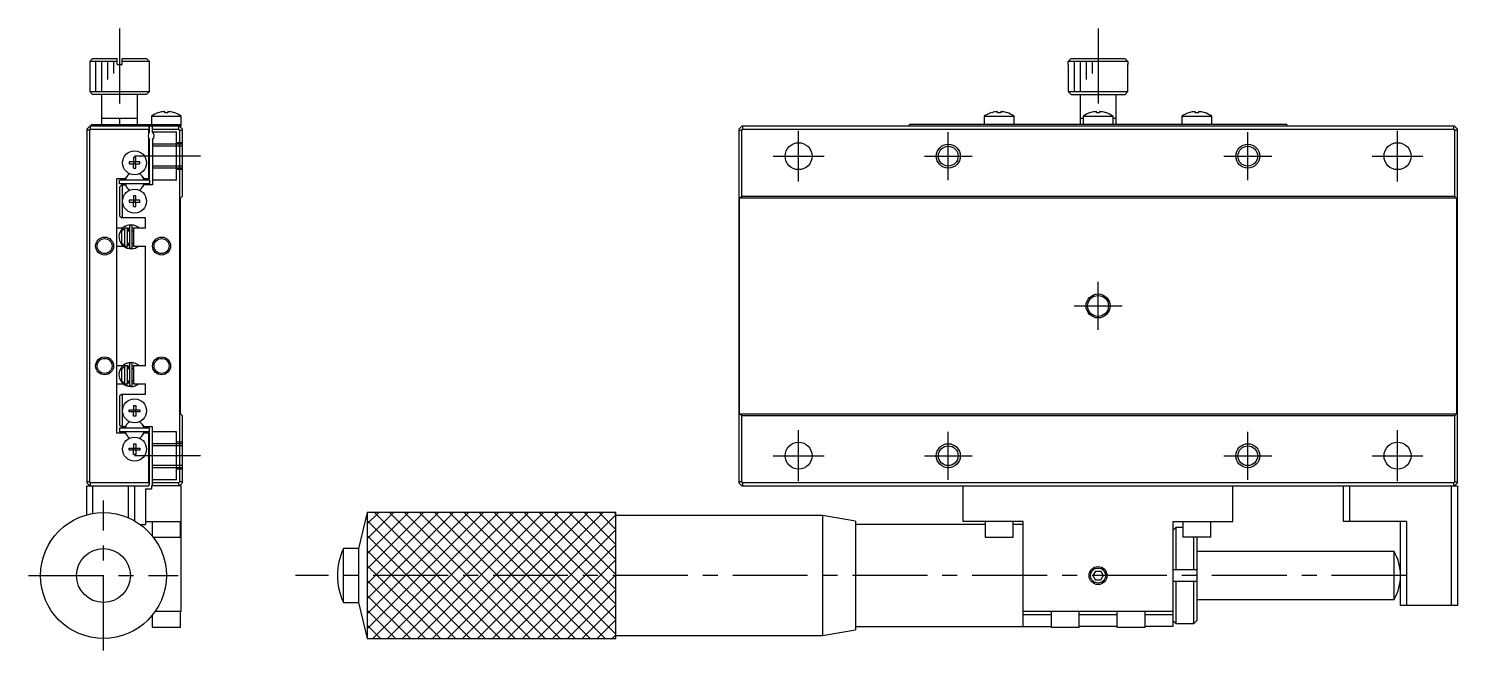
# Model space of a CAD drawing. Extents: x 5 to 545, y 50 to 324.
# Drawn here: x 306.1 to 544.7, y 151.6 to 255.4 of the extents above; entities that cross this region are included whole.
import ezdxf

# ---------------------------------------------------------------- set-up
doc = ezdxf.new("R2010")
doc.units = 0
doc.header["$LTSCALE"] = 10
doc.linetypes.add('CENTER', pattern=[2, 1.25, -0.25, 0.25, -0.25])
doc.linetypes.add('DASHED', pattern=[3.5, 2, -1.5])
doc.layers.get('0').update_dxf_attribs({"linetype": 'CONTINUOUS'})
doc.layers.add('CENTER', color=1, linetype='CENTER')

msp = doc.modelspace()

# ---------------------------------------------------------------- linework, layer by layer
at = {"color": 7, "linetype": 'CONTINUOUS'}
for p, q in [((316.85, 250.4), (316.35, 249.9)), ((320.95, 249.9), (316.35, 249.9)), ((316.35, 249.9), (316.35, 244.9)), ((316.85, 250.4), (320.95, 250.4)), ((320.95, 249.4), (320.95, 250.4)), ((320.95, 249.4), (321.75, 249.4)), ((321.75, 250.4), (325.85, 250.4)), ((321.75, 249.4), (321.75, 250.4)), ((326.35, 249.9), (321.75, 249.9)), ((326.35, 249.9), (325.85, 250.4)), ((326.35, 244.9), (326.35, 249.9)), ((479.705071, 249.4), (479.721096, 249.4)), ((479.705071, 249.4), (479.705071, 244.9)), ((479.721096, 249.9), (480.222884, 250.4)), ((479.721096, 249.4), (479.721096, 249.9)), ((489.689045, 249.9), (479.721096, 249.9)), ((480.222884, 250.4), (489.187258, 250.4)), ((489.187258, 250.4), (489.689045, 249.9)), ((489.689045, 249.9), (489.689045, 249.4)), ((489.689045, 249.4), (489.705071, 249.4)), ((489.705071, 244.9), (489.705071, 249.4)), ((316.35, 244.9), (326.35, 244.9)), ((316.35, 244.9), (316.85, 244.4)), ((325.85, 244.4), (316.85, 244.4)), ((318.35, 244.4), (318.35, 239.4)), ((324.35, 239.4), (324.35, 244.4)), ((325.85, 244.4), (326.35, 244.9)), ((479.705071, 244.9), (489.705071, 244.9)), ((479.705071, 244.9), (480.205071, 244.4)), ((480.205071, 244.4), (489.205071, 244.4)), ((481.705071, 244.4), (481.705071, 239.4)), ((487.705071, 239.4), (487.705071, 244.4)), ((489.205071, 244.4), (489.705071, 244.9)), ((327.89141, 241.362581), (327.888067, 241.369436)), ((328.89, 241.362581), (328.89, 241.534953)), ((329.41, 241.362581), (328.89, 241.362581)), ((329.41, 241.534953), (329.41, 241.362581)), ((330.411933, 241.369436), (330.40859, 241.362581)), ((466.946481, 241.362581), (466.943138, 241.369436)), ((467.945071, 241.362581), (467.945071, 241.534953)), ((468.465071, 241.362581), (467.945071, 241.362581)), ((468.465071, 241.534953), (468.465071, 241.362581)), ((469.467003, 241.369436), (469.46366, 241.362581)), ((483.446481, 241.362581), (483.443138, 241.369436)), ((484.445071, 241.362581), (484.445071, 241.534953)), ((484.965071, 241.362581), (484.445071, 241.362581)), ((484.965071, 241.534953), (484.965071, 241.362581)), ((485.967003, 241.369436), (485.96366, 241.362581)), ((499.946481, 241.362581), (499.943138, 241.369436)), ((500.945071, 241.362581), (500.945071, 241.534953)), ((501.465071, 241.362581), (500.945071, 241.362581)), ((501.465071, 241.534953), (501.465071, 241.362581)), ((502.467003, 241.369436), (502.46366, 241.362581)), ((316.35, 239.1), (315.85, 238.6)), ((315.85, 238.6), (315.85, 179.6)), ((331.65, 239.1), (316.35, 239.1)), ((316.35, 238.45), (316.5, 238.6)), ((316.5, 238.6), (316.5, 239.1)), ((316.5, 238.6), (326.15, 238.6)), ((316.65, 239.1), (316.65, 239.4)), ((316.65, 239.4), (331.65, 239.4)), ((324.35, 240.4), (318.35, 240.4)), ((326.35, 238.9), (326.15, 239.1)), ((326.15, 238.6), (326.35, 238.8)), ((326.15, 238.6), (326.15, 237.81225)), ((326.35, 238.161438), (326.35, 238.9)), ((326.65, 240.791657), (331.65, 240.791657)), ((326.65, 240.791657), (326.65, 239.4)), ((326.85, 238.161438), (326.85, 239.1)), ((326.85, 238.6), (331.2, 238.6)), ((331.2, 239.1), (331.2, 238.6)), ((331.2, 238.6), (331.35, 238.45)), ((331.35, 239.1), (331.85, 238.6)), ((331.65, 239.1), (331.65, 240.791657)), ((331.85, 227.45), (331.85, 238.6)), ((425.205071, 239.1), (424.705071, 238.6)), ((424.705071, 238.6), (424.705071, 179.6)), ((544.205071, 239.1), (425.205071, 239.1)), ((425.205071, 238.45), (425.355071, 238.6)), ((425.355071, 239.1), (425.355071, 238.6)), ((425.355071, 238.6), (544.055071, 238.6)), ((453.205071, 239.1), (453.205071, 239.4)), ((516.205071, 239.4), (453.205071, 239.4)), ((465.705071, 240.791657), (465.705071, 239.4)), ((465.705071, 240.791657), (470.705071, 240.791657)), ((470.705071, 239.4), (470.705071, 240.791657)), ((482.205071, 240.4), (481.705071, 240.4)), ((482.205071, 240.791657), (482.205071, 239.4)), ((482.205071, 240.791657), (487.205071, 240.791657)), ((487.205071, 239.4), (487.205071, 240.791657)), ((487.705071, 240.4), (487.205071, 240.4)), ((498.705071, 240.791657), (498.705071, 239.4)), ((498.705071, 240.791657), (503.705071, 240.791657)), ((503.705071, 239.4), (503.705071, 240.791657)), ((516.205071, 239.4), (516.205071, 239.1)), ((544.055071, 239.1), (544.055071, 238.6)), ((544.055071, 238.6), (544.205071, 238.45)), ((544.705071, 238.6), (544.205071, 239.1)), ((544.705071, 179.6), (544.705071, 238.6)), ((316.35, 238.45), (315.85, 238.45)), ((316.35, 179.75), (316.35, 238.45)), ((326.15, 237.18775), (326.15, 230.3)), ((326.35, 230.3), (326.35, 236.838562)), ((326.85, 236.838562), (326.85, 229.3)), ((331.35, 238.45), (331.35, 179.75)), ((331.35, 238.45), (331.85, 238.45)), ((424.705071, 238.45), (425.205071, 238.45)), ((425.205071, 227.45), (425.205071, 238.45)), ((544.205071, 238.45), (544.205071, 227.45)), ((544.705071, 238.45), (544.205071, 238.45)), ((324.03, 233.886361), (323.67, 233.886361)), ((323.67, 233.886361), (323.67, 233.18)), ((324.03, 233.18), (324.03, 233.886361)), ((323.67, 233.18), (322.963639, 233.18)), ((322.963639, 233.18), (322.963639, 232.82)), ((322.963639, 232.82), (323.67, 232.82)), ((323.680372, 233.169628), (323.67, 233.18)), ((323.680372, 232.830372), (323.67, 232.82)), ((323.67, 232.113639), (323.67, 232.82)), ((323.67, 232.113639), (324.03, 232.113639)), ((324.019628, 233.169628), (323.680372, 233.169628)), ((323.680372, 233.169628), (323.680372, 232.830372)), ((323.680372, 232.830372), (324.019628, 232.830372)), ((324.019628, 233.169628), (324.03, 233.18)), ((324.019628, 232.830372), (324.019628, 233.169628)), ((324.019628, 232.830372), (324.03, 232.82)), ((324.736361, 233.18), (324.03, 233.18)), ((324.03, 232.82), (324.736361, 232.82)), ((324.03, 232.113639), (324.03, 232.82)), ((324.736361, 232.82), (324.736361, 233.18)), ((322.305588, 230.3), (320.85, 230.3)), ((320.85, 230.3), (320.85, 187.9)), ((321.35, 229.5), (321.35, 230.1)), ((326.35, 230.1), (321.35, 230.1)), ((326.35, 229.5), (321.35, 229.5)), ((321.7, 229.3), (321.35, 228.95)), ((321.7, 229.3), (322.305588, 229.3)), ((321.85, 223.8), (321.85, 229.3)), ((322.305588, 230.3), (322.475185, 230.59375)), ((322.475185, 229.00625), (322.305588, 229.3)), ((325.224815, 230.59375), (325.394412, 230.3)), ((325.394412, 229.3), (325.224815, 229.00625)), ((326.35, 230.3), (325.394412, 230.3)), ((326.85, 229.3), (325.394412, 229.3)), ((326.35, 230.1), (326.35, 229.5)), ((321.35, 228.95), (321.35, 224.15)), ((323.67, 226.78), (322.963639, 226.78)), ((322.963639, 226.78), (322.963639, 226.42)), ((324.03, 227.486361), (323.67, 227.486361)), ((323.67, 227.486361), (323.67, 226.78)), ((323.680372, 226.769628), (323.67, 226.78)), ((324.019628, 226.769628), (323.680372, 226.769628)), ((323.680372, 226.769628), (323.680372, 226.430372)), ((324.019628, 226.769628), (324.03, 226.78)), ((324.019628, 226.430372), (324.019628, 226.769628)), ((324.03, 226.78), (324.03, 227.486361)), ((324.736361, 226.78), (324.03, 226.78)), ((324.736361, 226.42), (324.736361, 226.78)), ((331.5, 227.1), (331.85, 227.45)), ((331.5, 191.1), (331.5, 227.1)), ((424.855071, 227.1), (425.205071, 227.45)), ((424.855071, 191.1), (424.855071, 227.1)), ((544.555071, 227.1), (424.855071, 227.1)), ((425.205071, 227.45), (544.205071, 227.45)), ((544.205071, 227.45), (544.555071, 227.1)), ((544.555071, 227.1), (544.555071, 191.1)), ((322.963639, 226.42), (323.67, 226.42)), ((323.680372, 226.430372), (323.67, 226.42)), ((323.67, 225.713639), (323.67, 226.42)), ((323.67, 225.713639), (324.03, 225.713639)), ((323.680372, 226.430372), (324.019628, 226.430372)), ((324.019628, 226.430372), (324.03, 226.42)), ((324.03, 226.42), (324.736361, 226.42)), ((324.03, 225.713639), (324.03, 226.42)), ((321.878973, 222.1), (320.85, 222.1)), ((321.35, 224.15), (321.7, 223.8)), ((321.65, 221.516515), (322.15, 222.045683)), ((325.65, 223.8), (321.7, 223.8)), ((322.65, 222.1), (322.15, 222.1)), ((322.15, 222.1), (322.15, 219.1)), ((322.474263, 222.485383), (322.453256, 222.476458)), ((322.468753, 222.48215), (322.465126, 222.481536)), ((322.530153, 222.507158), (322.47378, 222.486331)), ((322.64728, 222.071124), (322.660406, 222.076206)), ((322.65, 219.1), (322.65, 222.1)), ((322.660406, 222.076206), (322.673324, 222.080452)), ((322.673324, 222.080452), (322.686449, 222.084035)), ((322.686449, 222.084035), (322.699747, 222.086944)), ((322.699747, 222.086944), (322.713182, 222.089168)), ((322.713182, 222.089168), (322.72672, 222.090701)), ((322.72672, 222.090701), (322.740323, 222.091538)), ((322.740323, 222.091538), (322.753954, 222.091675)), ((322.753954, 222.091675), (322.767577, 222.091111)), ((322.767577, 222.091111), (322.781155, 222.089848)), ((322.781155, 222.089848), (322.794651, 222.087891)), ((322.794651, 222.087891), (322.808029, 222.085243)), ((322.808029, 222.085243), (322.821251, 222.081915)), ((322.821251, 222.081915), (322.834284, 222.077915)), ((322.834284, 222.077915), (322.847093, 222.073257)), ((322.847093, 222.073257), (322.859644, 222.067954)), ((322.85, 221.6), (322.85, 222.072479)), ((322.859644, 222.067954), (322.871905, 222.062022)), ((322.871905, 222.062022), (322.883844, 222.05548)), ((322.883844, 222.05548), (322.895433, 222.048345)), ((322.895433, 222.048345), (322.906642, 222.040639)), ((322.906642, 222.040639), (322.917445, 222.032384)), ((322.917445, 222.032384), (322.927815, 222.023602)), ((322.927815, 222.023602), (322.937729, 222.014319)), ((322.937729, 222.014319), (322.947163, 222.004559)), ((322.947163, 222.004559), (322.956098, 221.994348)), ((322.956098, 221.994348), (322.964512, 221.983714)), ((322.964512, 221.983714), (322.972387, 221.972683)), ((322.972387, 221.972683), (322.979708, 221.961283)), ((322.979708, 221.961283), (322.986458, 221.949544)), ((322.986458, 221.949544), (322.992623, 221.937495)), ((322.992623, 221.937495), (322.99819, 221.925164)), ((322.99819, 221.925164), (323.003149, 221.912582)), ((323.003149, 221.912582), (323.00749, 221.899778)), ((323.00749, 221.899778), (323.011204, 221.886784)), ((323.011204, 221.886784), (323.014283, 221.87363)), ((323.014283, 221.87363), (323.016722, 221.860346)), ((323.016722, 221.860346), (323.018517, 221.846963)), ((323.020184, 222.416084), (323.020184, 218.866084)), ((323.470184, 218.866084), (323.470184, 222.416084)), ((323.470246, 222.175403), (323.770722, 222.100353)), ((325.65, 222.1), (323.65, 222.1)), ((323.65, 222.1), (323.65, 219.1)), ((325.65, 222.1), (325.65, 223.8)), ((321.65, 221.516515), (321.65, 219.683485)), ((322.15, 219.154317), (321.65, 219.683485)), ((323.020184, 221.6), (322.65, 221.6)), ((322.65, 219.6), (323.020184, 219.6)), ((322.85, 219.209689), (322.85, 219.6)), ((323.018517, 221.846963), (323.019664, 221.833512)), ((323.019664, 221.833512), (323.020161, 221.820025)), ((323.020161, 221.820025), (323.020184, 221.816601)), ((323.65, 221.6), (323.470184, 221.6)), ((323.470184, 219.6), (323.65, 219.6)), ((320.85, 219.1), (321.972212, 219.1)), ((322.15, 219.1), (322.65, 219.1)), ((322.448763, 218.807657), (322.471447, 218.797972)), ((322.464893, 218.800667), (322.54103, 219.057859)), ((322.46978, 218.81197), (322.46973, 218.806427)), ((322.46973, 218.806427), (322.470193, 218.801996)), ((322.470341, 218.818594), (322.46978, 218.81197)), ((322.470193, 218.801996), (322.47156, 218.797933)), ((322.471413, 218.826262), (322.470341, 218.818594)), ((322.472987, 218.834931), (322.471413, 218.826262)), ((322.47156, 218.797933), (322.47378, 218.795838)), ((322.475055, 218.84455), (322.472987, 218.834931)), ((322.47378, 218.795838), (322.505363, 218.783509)), ((322.477607, 218.855067), (322.475055, 218.84455)), ((322.480626, 218.866422), (322.477607, 218.855067)), ((322.484096, 218.87855), (322.480626, 218.866422)), ((322.487998, 218.891383), (322.484096, 218.87855)), ((322.49231, 218.90485), (322.487998, 218.891383)), ((322.497007, 218.918872), (322.49231, 218.90485)), ((322.502062, 218.933372), (322.497007, 218.918872)), ((322.507447, 218.948268), (322.502062, 218.933372)), ((322.505363, 218.783509), (322.53929, 218.772132)), ((322.513133, 218.963475), (322.507447, 218.948268)), ((322.519085, 218.978908), (322.513133, 218.963475)), ((322.525272, 218.99448), (322.519085, 218.978908)), ((322.531658, 219.010102), (322.525272, 218.99448)), ((322.527395, 218.775506), (323.217594, 218.642573)), ((322.538207, 219.025686), (322.531658, 219.010102)), ((322.544882, 219.041145), (322.538207, 219.025686)), ((322.53929, 218.772132), (322.573734, 218.762466)), ((322.54103, 219.057859), (322.560912, 219.100001)), ((322.551645, 219.056391), (322.544882, 219.041145)), ((322.558458, 219.071338), (322.551645, 219.056391)), ((322.565284, 219.085902), (322.558458, 219.071338)), ((322.572082, 219.1), (322.565284, 219.085902)), ((322.573734, 218.762466), (322.608607, 218.754534)), ((322.608607, 218.754534), (322.643825, 218.748355)), ((322.644992, 219.210852), (322.632528, 219.216144)), ((322.643825, 218.748355), (322.679301, 218.743945)), ((322.652559, 219.208905), (322.64728, 219.211045)), ((322.66537, 219.204244), (322.652559, 219.208905)), ((322.678405, 219.200244), (322.66537, 219.204244)), ((322.69163, 219.196916), (322.678405, 219.200244)), ((322.679301, 218.743945), (322.714948, 218.741312)), ((322.705008, 219.19427), (322.69163, 219.196916)), ((322.718503, 219.192314), (322.705008, 219.19427)), ((322.714948, 218.741312), (322.75068, 218.740462)), ((322.73208, 219.191054), (322.718503, 219.192314)), ((322.745701, 219.190494), (322.73208, 219.191054)), ((322.759329, 219.190633), (322.745701, 219.190494)), ((322.75068, 218.740462), (322.786409, 218.741399)), ((322.772927, 219.191472), (322.759329, 219.190633)), ((322.786459, 219.193006), (322.772927, 219.191472)), ((322.786409, 218.741399), (322.822047, 218.744119)), ((322.799888, 219.19523), (322.786459, 219.193006)), ((322.813179, 219.198137), (322.799888, 219.19523)), ((322.826298, 219.201716), (322.813179, 219.198137)), ((322.822047, 218.744119), (322.857508, 218.748616)), ((322.839209, 219.205957), (322.826298, 219.201716)), ((322.85188, 219.210846), (322.839209, 219.205957)), ((322.86428, 219.216368), (322.85188, 219.210846)), ((322.857508, 218.748616), (322.892705, 218.754879)), ((322.876377, 219.222506), (322.86428, 219.216368)), ((322.888142, 219.229242), (322.876377, 219.222506)), ((322.899547, 219.236556), (322.888142, 219.229242)), ((322.892705, 218.754879), (322.927553, 218.762892)), ((322.910564, 219.244428), (322.899547, 219.236556)), ((322.921168, 219.252837), (322.910564, 219.244428)), ((322.931336, 219.261758), (322.921168, 219.252837)), ((322.927553, 218.762892), (322.961965, 218.772636)), ((322.941043, 219.271169), (322.931336, 219.261758)), ((322.950269, 219.281044), (322.941043, 219.271169)), ((322.958992, 219.291358), (322.950269, 219.281044)), ((322.967195, 219.302086), (322.958992, 219.291358)), ((322.961965, 218.772636), (322.995858, 218.784089)), ((322.974859, 219.313199), (322.967195, 219.302086)), ((322.981969, 219.324672), (322.974859, 219.313199)), ((322.988509, 219.336475), (322.981969, 219.324672)), ((322.994465, 219.348581), (322.988509, 219.336475)), ((322.999826, 219.36096), (322.994465, 219.348581)), ((322.995858, 218.784089), (323.029149, 218.797222)), ((323.004579, 219.373584), (322.999826, 219.36096)), ((323.008715, 219.386423), (323.004579, 219.373584)), ((323.012226, 219.399447), (323.008715, 219.386423)), ((323.015104, 219.412626), (323.012226, 219.399447)), ((323.017343, 219.425929), (323.015104, 219.412626)), ((323.018938, 219.439326), (323.017343, 219.425929)), ((323.019885, 219.452786), (323.018938, 219.439326)), ((323.020184, 219.465568), (323.019885, 219.452786)), ((323.029149, 218.797222), (323.030797, 218.797922)), ((323.650019, 219.144006), (323.470247, 219.10645)), ((323.65, 219.1), (325.65, 219.1)), ((325.65, 199.1), (325.65, 219.1)), ((321.878973, 199.1), (320.85, 199.1)), ((321.65, 198.516515), (322.15, 199.045683)), ((321.65, 198.516515), (321.65, 196.683485)), ((322.65, 199.1), (322.15, 199.1)), ((322.15, 199.1), (322.15, 196.1)), ((322.474263, 199.485383), (322.453256, 199.476458)), ((322.530153, 199.507158), (322.47378, 199.486331)), ((322.64728, 199.071124), (322.660406, 199.076206)), ((322.65, 196.1), (322.65, 199.1)), ((323.020184, 198.6), (322.65, 198.6)), ((322.660406, 199.076206), (322.673324, 199.080452)), ((322.673324, 199.080452), (322.686449, 199.084035)), ((322.686449, 199.084035), (322.699747, 199.086944)), ((322.699747, 199.086944), (322.713182, 199.089168)), ((322.713182, 199.089168), (322.72672, 199.090701)), ((322.72672, 199.090701), (322.740323, 199.091538)), ((322.740323, 199.091538), (322.753954, 199.091675)), ((322.753954, 199.091675), (322.767577, 199.091111)), ((322.767577, 199.091111), (322.781155, 199.089848)), ((322.781155, 199.089848), (322.794651, 199.087891)), ((322.794651, 199.087891), (322.808029, 199.085243)), ((322.808029, 199.085243), (322.821251, 199.081915)), ((322.821251, 199.081915), (322.834284, 199.077915)), ((322.834284, 199.077915), (322.847093, 199.073257)), ((322.847093, 199.073257), (322.859644, 199.067954)), ((322.85, 198.6), (322.85, 199.072479)), ((322.859644, 199.067954), (322.871905, 199.062022)), ((322.871905, 199.062022), (322.883844, 199.05548)), ((322.883844, 199.05548), (322.895433, 199.048345)), ((322.895433, 199.048345), (322.906642, 199.040639)), ((322.906642, 199.040639), (322.917445, 199.032384)), ((322.917445, 199.032384), (322.927815, 199.023602)), ((322.927815, 199.023602), (322.937729, 199.014319)), ((322.937729, 199.014319), (322.947163, 199.004559)), ((322.947163, 199.004559), (322.956098, 198.994348)), ((322.956098, 198.994348), (322.964512, 198.983714)), ((322.964512, 198.983714), (322.972387, 198.972683)), ((322.972387, 198.972683), (322.979708, 198.961283)), ((322.979708, 198.961283), (322.986458, 198.949544)), ((322.986458, 198.949544), (322.992623, 198.937495)), ((322.992623, 198.937495), (322.99819, 198.925164)), ((322.99819, 198.925164), (323.003149, 198.912582)), ((323.003149, 198.912582), (323.00749, 198.899778)), ((323.00749, 198.899778), (323.011204, 198.886784)), ((323.011204, 198.886784), (323.014283, 198.87363)), ((323.014283, 198.87363), (323.016722, 198.860346)), ((323.016722, 198.860346), (323.018517, 198.846963)), ((323.018517, 198.846963), (323.019664, 198.833512)), ((323.019664, 198.833512), (323.020161, 198.820025)), ((323.020161, 198.820025), (323.020184, 198.816601)), ((323.020184, 199.416084), (323.020184, 195.866084)), ((323.470184, 195.866084), (323.470184, 199.416084)), ((323.65, 198.6), (323.470184, 198.6)), ((323.470246, 199.175403), (323.770722, 199.100353)), ((325.65, 199.1), (323.65, 199.1)), ((323.65, 199.1), (323.65, 196.1)), ((320.85, 196.1), (321.972212, 196.1)), ((322.15, 196.154317), (321.65, 196.683485)), ((322.15, 196.1), (322.65, 196.1)), ((322.448763, 195.807657), (322.465435, 195.800506)), ((322.464893, 195.800667), (322.54103, 196.057859)), ((322.469764, 195.81165), (322.469742, 195.806153)), ((322.469742, 195.806153), (322.470235, 195.801775)), ((322.470301, 195.818235), (322.469764, 195.81165)), ((322.470235, 195.801775), (322.4716, 195.797865)), ((322.47135, 195.825871), (322.470301, 195.818235)), ((322.472904, 195.834515), (322.47135, 195.825871)), ((322.4716, 195.797865), (322.47378, 195.795838)), ((322.474956, 195.844116), (322.472904, 195.834515)), ((322.47378, 195.795838), (322.505363, 195.783509)), ((322.477493, 195.854622), (322.474956, 195.844116)), ((322.480502, 195.865971), (322.477493, 195.854622)), ((322.483964, 195.878101), (322.480502, 195.865971)), ((322.487861, 195.890942), (322.483964, 195.878101)), ((322.492169, 195.904421), (322.487861, 195.890942)), ((322.496866, 195.918462), (322.492169, 195.904421)), ((322.501924, 195.932984), (322.496866, 195.918462)), ((322.507315, 195.947907), (322.501924, 195.932984)), ((322.505363, 195.783509), (322.53929, 195.772132)), ((322.513007, 195.963144), (322.507315, 195.947907)), ((322.518969, 195.978611), (322.513007, 195.963144)), ((322.525167, 195.994218), (322.518969, 195.978611)), ((322.531565, 196.009877), (322.525167, 195.994218)), ((322.527395, 195.775506), (323.217594, 195.642573)), ((322.538127, 196.0255), (322.531565, 196.009877)), ((322.544817, 196.040998), (322.538127, 196.0255)), ((322.53929, 195.772132), (322.573734, 195.762466)), ((322.54103, 196.057859), (322.560912, 196.100001)), ((322.551596, 196.056282), (322.544817, 196.040998)), ((322.558426, 196.071267), (322.551596, 196.056282)), ((322.565267, 196.085867), (322.558426, 196.071267)), ((322.572082, 196.1), (322.565267, 196.085867)), ((322.573734, 195.762466), (322.608607, 195.754534)), ((322.608607, 195.754534), (322.643825, 195.748355)), ((322.644992, 196.210852), (322.632528, 196.216144)), ((322.643825, 195.748355), (322.679301, 195.743945)), ((322.652559, 196.208905), (322.64728, 196.211045)), ((322.65, 196.6), (323.020184, 196.6)), ((322.66537, 196.204244), (322.652559, 196.208905)), ((322.678405, 196.200244), (322.66537, 196.204244)), ((322.69163, 196.196916), (322.678405, 196.200244)), ((322.679301, 195.743945), (322.714948, 195.741312)), ((322.705008, 196.19427), (322.69163, 196.196916)), ((322.718503, 196.192314), (322.705008, 196.19427)), ((322.714948, 195.741312), (322.75068, 195.740462)), ((322.73208, 196.191054), (322.718503, 196.192314)), ((322.745701, 196.190494), (322.73208, 196.191054)), ((322.759329, 196.190633), (322.745701, 196.190494)), ((322.75068, 195.740462), (322.786409, 195.741399)), ((322.772927, 196.191472), (322.759329, 196.190633)), ((322.786459, 196.193006), (322.772927, 196.191472)), ((322.786409, 195.741399), (322.822047, 195.744119)), ((322.799888, 196.19523), (322.786459, 196.193006)), ((322.813179, 196.198137), (322.799888, 196.19523)), ((322.826298, 196.201716), (322.813179, 196.198137)), ((322.822047, 195.744119), (322.857508, 195.748616)), ((322.839209, 196.205957), (322.826298, 196.201716)), ((322.85188, 196.210846), (322.839209, 196.205957)), ((322.85, 196.209689), (322.85, 196.6)), ((322.86428, 196.216368), (322.85188, 196.210846)), ((322.857508, 195.748616), (322.892705, 195.754879)), ((322.876377, 196.222506), (322.86428, 196.216368)), ((322.888142, 196.229242), (322.876377, 196.222506)), ((322.899547, 196.236556), (322.888142, 196.229242)), ((322.892705, 195.754879), (322.927553, 195.762892)), ((322.910564, 196.244428), (322.899547, 196.236556)), ((322.921168, 196.252837), (322.910564, 196.244428)), ((322.931336, 196.261758), (322.921168, 196.252837)), ((322.927553, 195.762892), (322.961965, 195.772636)), ((322.941043, 196.271169), (322.931336, 196.261758)), ((322.950269, 196.281044), (322.941043, 196.271169)), ((322.958992, 196.291358), (322.950269, 196.281044)), ((322.967195, 196.302086), (322.958992, 196.291358)), ((322.961965, 195.772636), (322.995858, 195.784089)), ((322.974859, 196.313199), (322.967195, 196.302086)), ((322.981969, 196.324672), (322.974859, 196.313199)), ((322.988509, 196.336475), (322.981969, 196.324672)), ((322.994465, 196.348581), (322.988509, 196.336475)), ((322.999826, 196.36096), (322.994465, 196.348581)), ((322.995858, 195.784089), (323.029149, 195.797222)), ((323.004579, 196.373584), (322.999826, 196.36096)), ((323.008715, 196.386423), (323.004579, 196.373584)), ((323.012226, 196.399447), (323.008715, 196.386423)), ((323.015104, 196.412626), (323.012226, 196.399447)), ((323.017343, 196.425929), (323.015104, 196.412626)), ((323.018938, 196.439326), (323.017343, 196.425929)), ((323.019885, 196.452786), (323.018938, 196.439326)), ((323.020184, 196.465568), (323.019885, 196.452786)), ((323.029149, 195.797222), (323.030797, 195.797922)), ((323.470184, 196.6), (323.65, 196.6)), ((323.650019, 196.144006), (323.470247, 196.10645)), ((323.65, 196.1), (325.65, 196.1)), ((325.65, 194.4), (325.65, 196.1)), ((321.7, 194.4), (321.35, 194.05)), ((321.35, 194.05), (321.35, 189.25)), ((321.7, 194.4), (325.65, 194.4)), ((321.85, 188.9), (321.85, 194.4)), ((322.963639, 191.42), (322.963639, 191.78)), ((322.963639, 191.78), (323.67, 191.78)), ((323.67, 191.42), (322.963639, 191.42)), ((323.67, 192.486361), (324.03, 192.486361)), ((323.67, 192.486361), (323.67, 191.78)), ((323.680372, 191.769628), (323.67, 191.78)), ((323.680372, 191.430372), (323.67, 191.42)), ((323.67, 190.713639), (323.67, 191.42)), ((323.680372, 191.769628), (324.019628, 191.769628)), ((323.680372, 191.430372), (323.680372, 191.769628)), ((324.019628, 191.430372), (323.680372, 191.430372)), ((324.019628, 191.769628), (324.03, 191.78)), ((324.019628, 191.769628), (324.019628, 191.430372)), ((324.019628, 191.430372), (324.03, 191.42)), ((324.03, 192.486361), (324.03, 191.78)), ((324.03, 191.78), (324.736361, 191.78)), ((324.03, 191.42), (324.03, 190.713639)), ((324.736361, 191.42), (324.03, 191.42)), ((324.736361, 191.78), (324.736361, 191.42)), ((331.85, 190.75), (331.5, 191.1)), ((425.205071, 190.75), (424.855071, 191.1)), ((424.855071, 191.1), (544.555071, 191.1)), ((544.555071, 191.1), (544.205071, 190.75)), ((321.35, 189.25), (321.7, 188.9)), ((321.35, 188.7), (321.35, 188.1)), ((326.35, 188.7), (321.35, 188.7)), ((322.305588, 188.9), (321.7, 188.9)), ((322.305588, 188.9), (322.475185, 189.19375)), ((324.03, 190.713639), (323.67, 190.713639)), ((325.224815, 189.19375), (325.394412, 188.9)), ((326.85, 188.9), (325.394412, 188.9)), ((326.35, 188.1), (326.35, 188.7)), ((326.85, 179.1), (326.85, 188.9)), ((331.85, 179.6), (331.85, 190.75)), ((425.205071, 179.75), (425.205071, 190.75)), ((544.205071, 190.75), (425.205071, 190.75)), ((544.205071, 190.75), (544.205071, 179.75)), ((320.85, 187.9), (322.305588, 187.9)), ((326.35, 188.1), (321.35, 188.1)), ((322.475185, 187.60625), (322.305588, 187.9)), ((323.67, 186.086361), (324.03, 186.086361)), ((323.67, 186.086361), (323.67, 185.38)), ((324.03, 186.086361), (324.03, 185.38)), ((325.394412, 187.9), (325.224815, 187.60625)), ((325.394412, 187.9), (326.35, 187.9)), ((326.15, 187.9), (326.15, 179.6)), ((326.35, 179.3), (326.35, 187.9)), ((322.963639, 185.02), (322.963639, 185.38)), ((322.963639, 185.38), (323.67, 185.38)), ((323.67, 185.02), (322.963639, 185.02)), ((323.680372, 185.369628), (323.67, 185.38)), ((323.680372, 185.030372), (323.67, 185.02)), ((323.67, 184.313639), (323.67, 185.02)), ((324.03, 184.313639), (323.67, 184.313639)), ((323.680372, 185.369628), (324.019628, 185.369628)), ((323.680372, 185.030372), (323.680372, 185.369628)), ((324.019628, 185.030372), (323.680372, 185.030372)), ((324.019628, 185.369628), (324.03, 185.38)), ((324.019628, 185.369628), (324.019628, 185.030372)), ((324.019628, 185.030372), (324.03, 185.02)), ((324.03, 185.38), (324.736361, 185.38)), ((324.03, 185.02), (324.03, 184.313639)), ((324.736361, 185.02), (324.03, 185.02)), ((324.736361, 185.38), (324.736361, 185.02)), ((316.35, 179.75), (315.85, 179.75)), ((316.35, 179.1), (315.85, 179.6)), ((315.85, 174.219783), (315.85, 179.1)), ((315.85, 179.1), (326.15, 179.1)), ((316.5, 179.6), (316.35, 179.75)), ((326.15, 179.6), (316.5, 179.6)), ((316.5, 179.1), (316.5, 179.6)), ((316.85, 179.1), (316.85, 174.444564)), ((322.85, 173.723409), (322.85, 179.1)), ((323.85, 179.1), (323.85, 173.221952)), ((326.35, 179.4), (326.15, 179.6)), ((326.15, 179.1), (326.35, 179.3)), ((326.65, 179.1), (326.65, 178.6)), ((331.65, 179.1), (326.65, 179.1)), ((331.2, 179.6), (326.85, 179.6)), ((331.35, 179.75), (331.2, 179.6)), ((331.2, 179.6), (331.2, 179.1)), ((331.85, 179.75), (331.35, 179.75)), ((331.85, 179.6), (331.35, 179.1)), ((331.65, 158.1), (331.65, 179.1)), ((425.205071, 179.75), (424.705071, 179.75)), ((424.705071, 179.6), (425.205071, 179.1)), ((425.355071, 179.6), (425.205071, 179.75)), ((425.205071, 179.1), (544.705071, 179.1)), ((544.055071, 179.6), (425.355071, 179.6)), ((425.355071, 179.6), (425.355071, 179.1)), ((462.205071, 173.1), (462.205071, 179.1)), ((507.205071, 173.1), (507.205071, 179.1)), ((525.705071, 173.1), (525.705071, 179.1)), ((526.705071, 179.1), (526.705071, 173.1)), ((543.705071, 159.1), (543.705071, 179.1)), ((544.205071, 179.75), (544.055071, 179.6)), ((544.055071, 179.6), (544.055071, 179.1)), ((544.205071, 179.75), (544.705071, 179.75)), ((544.205071, 179.1), (544.705071, 179.6)), ((544.705071, 179.1), (544.705071, 159.1)), ((325.65, 178.6), (326.65, 178.6)), ((325.65, 178.6), (325.65, 172.6)), ((362.705071, 174.6), (361.205071, 168.6)), ((362.705071, 174.6), (362.705071, 153.6)), ((404.205071, 174.6), (362.705071, 174.6)), ((404.205071, 174.6), (362.705071, 174.6)), ((362.705071, 174.6), (362.705071, 153.6)), ((404.205071, 153.6), (404.205071, 174.6)), ((404.205071, 153.6), (404.205071, 174.6)), ((324.814414, 172.6), (325.65, 172.6)), ((325.65, 173.1), (331.65, 173.1)), ((326.8, 173.1), (326.8, 170.720234)), ((331.5, 170.5), (331.5, 173.1)), ((438.705071, 174.1), (404.205071, 174.1)), ((438.705071, 174.1), (438.705071, 154.1)), ((444.205071, 173.183333), (438.705071, 174.1)), ((444.205071, 173.183333), (444.205071, 155.016667)), ((465.855071, 172.6), (444.205071, 172.6)), ((472.205071, 173.1), (462.205071, 173.1)), ((465.855071, 173.1), (465.855071, 170.5)), ((470.555071, 170.5), (470.555071, 173.1)), ((472.205071, 172.6), (470.555071, 172.6)), ((472.205071, 155.6), (472.205071, 173.1)), ((497.205071, 173.1), (507.205071, 173.1)), ((497.205071, 173.1), (497.205071, 155.6)), ((497.705071, 172.1), (497.205071, 171.6)), ((497.705071, 172.1), (497.705071, 165.1)), ((498.855071, 172.1), (497.705071, 172.1)), ((498.855071, 173.1), (498.855071, 170.5)), ((503.555071, 170.5), (503.555071, 173.1)), ((536.205071, 173.1), (525.705071, 173.1)), ((535.205071, 159.1), (535.205071, 173.1)), ((536.205071, 173.1), (536.205071, 159.1)), ((309.799219, 169.749219), (309.65, 169.6)), ((309.65, 169.6), (309.65, 169.508327)), ((326.974062, 170.5), (331.5, 170.5)), ((465.855071, 170.5), (470.555071, 170.5)), ((503.555071, 170.5), (498.855071, 170.5)), ((500.705071, 165.1), (500.705071, 170.5)), ((501.205071, 170.5), (501.205071, 156.6)), ((358.705071, 159.6), (358.705071, 168.6)), ((361.205071, 168.6), (358.705071, 168.6)), ((361.205071, 168.6), (361.205071, 159.6)), ((534.133274, 168.1), (501.205071, 168.1)), ((534.133274, 160.1), (534.133274, 168.1)), ((484.278868, 164.853891), (483.839081, 164.107843)), ((484.278868, 164.853891), (485.144858, 164.846048)), ((485.144858, 164.846048), (485.57106, 164.092157)), ((497.205071, 165.1), (501.205071, 165.1)), ((483.839081, 164.107843), (484.265283, 163.353952)), ((485.131273, 163.346109), (484.265283, 163.353952)), ((485.57106, 164.092157), (485.131273, 163.346109)), ((501.205071, 163.1), (497.205071, 163.1)), ((497.705071, 163.1), (497.705071, 156.1)), ((500.705071, 156.1), (500.705071, 163.1)), ((501.205071, 160.1), (534.133274, 160.1)), ((309.65, 158.691673), (309.65, 158.6)), ((309.65, 158.6), (309.799219, 158.450781)), ((326.8, 157.479766), (326.8, 155.5)), ((331.65, 158.1), (327.266844, 158.1)), ((331.5, 155.5), (331.5, 158.1)), ((358.705071, 159.6), (361.205071, 159.6)), ((361.205071, 159.6), (362.705071, 153.6)), ((497.205071, 158.1), (472.205071, 158.1)), ((472.205071, 157.6), (476.855071, 157.6)), ((476.855071, 158.1), (476.855071, 155.5)), ((481.555071, 155.5), (481.555071, 158.1)), ((481.555071, 157.6), (487.855071, 157.6)), ((487.855071, 158.1), (487.855071, 155.5)), ((492.555071, 155.5), (492.555071, 158.1)), ((492.555071, 157.6), (497.205071, 157.6)), ((544.705071, 159.1), (535.205071, 159.1)), ((326.8, 155.5), (331.5, 155.5)), ((444.205071, 155.6), (476.855071, 155.6)), ((476.855071, 155.5), (481.555071, 155.5)), ((487.855071, 155.6), (481.555071, 155.6)), ((487.855071, 155.5), (492.555071, 155.5)), ((497.205071, 155.6), (492.555071, 155.6)), ((497.205071, 156.6), (497.705071, 156.1)), ((497.705071, 156.1), (500.705071, 156.1)), ((500.705071, 156.1), (501.205071, 156.6)), ((362.705071, 153.6), (404.205071, 153.6)), ((362.705071, 153.6), (404.205071, 153.6)), ((404.205071, 154.1), (438.705071, 154.1)), ((438.705071, 154.1), (444.205071, 155.016667))]:
    msp.add_line(p, q, dxfattribs=at)
at = {"color": 3, "linetype": 'CONTINUOUS'}
for p, q in [((317.35, 249.9), (317.35, 244.9)), ((318.35, 249.9), (318.35, 244.9)), ((319.35, 249.9), (319.35, 246.9)), ((320.35, 249.9), (320.35, 247.9)), ((480.705071, 249.9), (480.705071, 244.9)), ((481.705071, 249.9), (481.705071, 244.9)), ((482.705071, 249.9), (482.705071, 246.9)), ((483.705071, 249.9), (483.705071, 247.9)), ((362.705071, 172.705071), (364.6, 174.6)), ((362.705071, 170.205071), (367.1, 174.6)), ((362.705071, 167.705071), (369.6, 174.6)), ((362.705071, 165.205071), (372.1, 174.6)), ((362.705071, 162.705071), (374.6, 174.6)), ((362.705071, 160.205071), (377.1, 174.6)), ((362.705071, 157.705071), (379.6, 174.6)), ((362.705071, 155.205071), (382.1, 174.6)), ((363.6, 153.6), (384.6, 174.6)), ((363.9, 174.6), (384.9, 153.6)), ((366.1, 153.6), (387.1, 174.6)), ((366.4, 174.6), (387.4, 153.6)), ((368.6, 153.6), (389.6, 174.6)), ((368.9, 174.6), (389.9, 153.6)), ((371.1, 153.6), (392.1, 174.6)), ((371.4, 174.6), (392.4, 153.6)), ((373.6, 153.6), (394.6, 174.6)), ((373.9, 174.6), (394.9, 153.6)), ((376.1, 153.6), (397.1, 174.6)), ((376.4, 174.6), (397.4, 153.6)), ((378.6, 153.6), (399.6, 174.6)), ((378.9, 174.6), (399.9, 153.6)), ((381.1, 153.6), (402.1, 174.6)), ((381.4, 174.6), (402.4, 153.6)), ((383.6, 153.6), (404.205071, 174.205071)), ((383.9, 174.6), (404.205071, 154.294929)), ((386.4, 174.6), (404.205071, 156.794929)), ((388.9, 174.6), (404.205071, 159.294929)), ((391.4, 174.6), (404.205071, 161.794929)), ((393.9, 174.6), (404.205071, 164.294929)), ((396.4, 174.6), (404.205071, 166.794929)), ((398.9, 174.6), (404.205071, 169.294929)), ((401.4, 174.6), (404.205071, 171.794929)), ((403.9, 174.6), (404.205071, 174.294929)), ((362.705071, 173.294929), (382.4, 153.6)), ((362.705071, 170.794929), (379.9, 153.6)), ((386.1, 153.6), (404.205071, 171.705071)), ((362.705071, 168.294929), (377.4, 153.6)), ((388.6, 153.6), (404.205071, 169.205071)), ((362.705071, 165.794929), (374.9, 153.6)), ((391.1, 153.6), (404.205071, 166.705071)), ((362.705071, 163.294929), (372.4, 153.6)), ((393.6, 153.6), (404.205071, 164.205071)), ((362.705071, 160.794929), (369.9, 153.6)), ((396.1, 153.6), (404.205071, 161.705071)), ((362.705071, 158.294929), (367.4, 153.6)), ((398.6, 153.6), (404.205071, 159.205071)), ((362.705071, 155.794929), (364.9, 153.6)), ((401.1, 153.6), (404.205071, 156.705071)), ((403.6, 153.6), (404.205071, 154.205071))]:
    msp.add_line(p, q, dxfattribs=at)
at = {"color": 3, "linetype": 'DASHED'}
for p, q in [((330.85, 238.1), (326.9, 238.1)), ((330.85, 230.1), (330.85, 238.1)), ((331.85, 236.35), (330.85, 236.35)), ((331.85, 236.1), (326.85, 236.1)), ((331.85, 235.75), (326.85, 235.75)), ((331.85, 232.45), (326.85, 232.45)), ((331.85, 232.1), (326.85, 232.1)), ((331.85, 231.85), (330.85, 231.85)), ((330.85, 230.1), (326.85, 230.1)), ((330.85, 188.1), (326.85, 188.1)), ((331.85, 186.1), (326.85, 186.1)), ((330.85, 180.1), (330.85, 188.1)), ((331.85, 186.35), (330.85, 186.35)), ((331.85, 185.75), (326.85, 185.75)), ((331.85, 182.45), (326.85, 182.45)), ((331.85, 182.1), (326.85, 182.1)), ((331.85, 181.85), (330.85, 181.85)), ((330.85, 180.1), (326.85, 180.1))]:
    msp.add_line(p, q, dxfattribs=at)
at = {"color": 7, "linetype": 'CONTINUOUS'}
for centre, radius in [((434.705071, 234.1), 2.25), ((534.705071, 234.1), 2.25), ((323.85, 233), 2), ((459.705071, 234.1), 1.65), ((509.705071, 234.1), 1.65), ((323.85, 226.6), 2), ((318.85, 219.1), 1.25), ((328.35, 219.1), 1.25), ((484.705071, 209.1), 2), ((484.705071, 209.1), 1.75), ((318.85, 199.1), 1.25), ((328.35, 199.1), 1.25), ((323.85, 191.6), 2), ((323.85, 185.2), 2), ((434.705071, 184.1), 2.25), ((534.705071, 184.1), 2.25), ((459.705071, 184.1), 1.65), ((509.705071, 184.1), 1.65), ((318.65, 164.1), 10.5), ((318.65, 164.1), 4.5), ((484.705071, 164.1), 1.25)]:
    msp.add_circle(centre, radius, dxfattribs=at)
at = {"color": 3, "linetype": 'CONTINUOUS'}
for centre, radius in [((459.705071, 234.1), 2), ((509.705071, 234.1), 2), ((318.85, 219.1), 1.5), ((328.35, 219.1), 1.5), ((318.85, 199.1), 1.5), ((328.35, 199.1), 1.5), ((459.705071, 184.1), 2), ((509.705071, 184.1), 2), ((484.705071, 164.1), 1.5)]:
    msp.add_circle(centre, radius, dxfattribs=at)
at = {"color": 7, "linetype": 'CONTINUOUS'}
for centre, radius, start, end in [((329.15, 237.05), 4.5, 106.285843, 123.748989), ((329.15, 237.05), 4.492483, 93.317816, 106.26943), ((329.15, 237.05), 4.492483, 73.73057, 86.682184), ((329.15, 237.05), 4.5, 56.251011, 73.714157), ((468.205071, 237.05), 4.5, 106.285843, 123.748989), ((468.205071, 237.05), 4.492483, 93.317816, 106.26943), ((468.205071, 237.05), 4.492483, 73.73057, 86.682184), ((468.205071, 237.05), 4.5, 56.251011, 73.714157), ((484.705071, 237.05), 4.5, 106.285843, 123.748989), ((484.705071, 237.05), 4.492483, 93.317816, 106.26943), ((484.705071, 237.05), 4.492483, 73.73057, 86.682184), ((484.705071, 237.05), 4.5, 56.251011, 73.714157), ((501.205071, 237.05), 4.5, 106.285843, 123.748989), ((501.205071, 237.05), 4.492483, 93.317816, 106.26943), ((501.205071, 237.05), 4.492483, 73.73057, 86.682184), ((501.205071, 237.05), 4.5, 56.251011, 73.714157), ((327.1, 237.5), 1, 138.590378, 221.409622), ((326.1, 237.5), 1, 318.590378, 41.409622), ((323.85, 229.799999), 1.5875, 150, 169.10691), ((323.85, 229.799999), 1.5875, 190.893016, 239.566737), ((323.85, 229.8), 1.5875, 135, 150), ((323.964905, 229.685095), 1.75, 121.881533, 135), ((323.85, 229.799999), 1.5875, 120.433182, 134.999974), ((323.85, 229.799999), 1.5875, 45.000026, 59.566818), ((323.735095, 229.685095), 1.75, 45, 58.118467), ((323.85, 229.8), 1.5875, 30, 45), ((323.85, 229.799999), 1.5875, 315.000026, 349.106984), ((323.85, 229.799999), 1.5875, 10.89309, 30), ((323.964905, 229.914905), 1.75, 225, 238.118467), ((323.85, 229.799999), 1.5875, 300.433263, 314.999751), ((323.735095, 229.914905), 1.75, 301.881533, 315), ((323.24542, 220.640944), 1.9989, 90.829311, 247.300294), ((323.245184, 222.416084), 0.225, 0, 180), ((323.246672, 220.645073), 1.994674, 46.85427, 89.186876), ((323.245184, 218.866084), 0.225, 180, 0), ((323.243363, 220.646539), 2.004254, 270.897596, 309.480187), ((323.24542, 197.640944), 1.9989, 90.829311, 247.300294), ((323.245184, 199.416084), 0.225, 0, 180), ((323.246672, 197.645073), 1.994674, 46.85427, 89.186876), ((323.245184, 195.866084), 0.225, 180, 0), ((323.243363, 197.646539), 2.004254, 270.897596, 309.480187), ((323.85, 188.400001), 1.5875, 135.000026, 169.106984), ((323.964905, 188.285095), 1.75, 121.881533, 135), ((323.85, 188.400001), 1.5875, 120.433263, 134.999751), ((323.85, 188.400001), 1.5875, 45.000249, 59.566737), ((323.735095, 188.285095), 1.75, 45, 58.118467), ((323.85, 188.4), 1.5875, 30, 45), ((323.85, 188.400001), 1.5875, 10.893016, 30), ((323.85, 188.400001), 1.5875, 190.89309, 210), ((323.85, 188.400001), 1.5875, 210.000031, 239.566818), ((323.964905, 188.514905), 1.75, 225, 238.118467), ((323.85, 188.400001), 1.5875, 300.433182, 315.000249), ((323.735095, 188.514905), 1.75, 301.881533, 315), ((323.85, 188.4), 1.5875, 315, 330), ((323.85, 188.400001), 1.5875, 330, 349.10691), ((368.330071, 164.1), 10.625, 154.942385, 205.057615), ((527.205071, 164.1), 8, 330, 30)]:
    msp.add_arc(centre, radius, start, end, dxfattribs=at)
at = {"layer": 'CENTER', "color": 1, "linetype": 'CENTER'}
for p, q in [((321.35, 255.4), (321.35, 239.4)), ((484.705071, 255.4), (484.705071, 241.369436)), ((434.705071, 229.85), (434.705071, 238.35)), ((459.705071, 230.1), (459.705071, 238.1)), ((509.705071, 230.1), (509.705071, 238.1)), ((534.705071, 229.85), (534.705071, 238.35)), ((334.85, 234.1), (323.85, 234.1)), ((430.455071, 234.1), (438.955071, 234.1)), ((455.705071, 234.1), (463.705071, 234.1)), ((505.705071, 234.1), (513.705071, 234.1)), ((530.455071, 234.1), (538.955071, 234.1)), ((484.705071, 205.1), (484.705071, 213.1)), ((480.705071, 209.1), (488.705071, 209.1)), ((434.705071, 179.85), (434.705071, 188.35)), ((459.705071, 180.1), (459.705071, 188.1)), ((509.705071, 180.1), (509.705071, 188.1)), ((534.705071, 179.85), (534.705071, 188.35)), ((334.85, 184.1), (323.85, 184.1)), ((430.455071, 184.1), (438.955071, 184.1)), ((455.705071, 184.1), (463.705071, 184.1)), ((505.705071, 184.1), (513.705071, 184.1)), ((530.455071, 184.1), (538.955071, 184.1)), ((318.65, 151.6), (318.65, 176.6)), ((306.15, 164.1), (331.15, 164.1)), ((536.205071, 164.1), (350.705071, 164.1))]:
    msp.add_line(p, q, dxfattribs=at)

doc.saveas('drawing.dxf')
